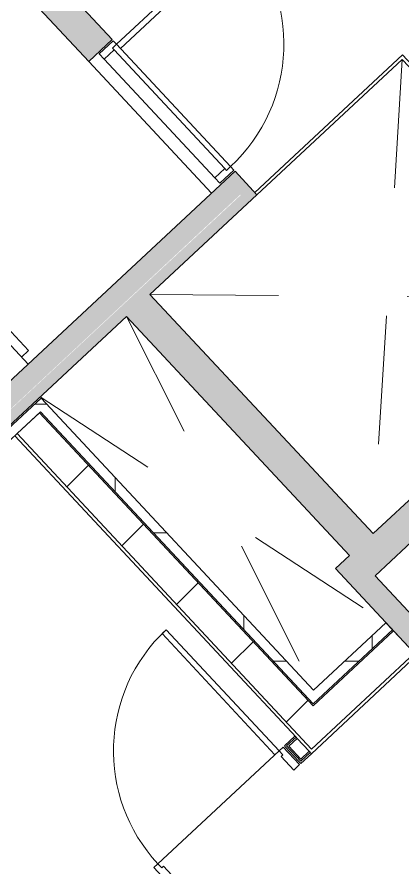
# Model space of a CAD drawing. Header units: millimetres. Extents: x -71377 to 516042, y -145869 to 441446.
# Drawn here: x 245361 to 247761, y 61064 to 66360 of the extents above; entities that cross this region are included whole.
import ezdxf

# ---------------------------------------------------------------- set-up
doc = ezdxf.new("R2010")
doc.units = ezdxf.units.MM
doc.header["$LTSCALE"] = 1000
doc.linetypes.add('_점선_S_', pattern=[1.6, 0.8, -0.8])
for name, color, linetype, lineweight in [('A-door', 4, 'Continuous', 5), ('A-door-hdln', 8, 'Continuous', 5), ('A-fnsh', 5, 'Continuous', 5), ('A-fnsh-4', 4, 'Continuous', 5), ('A-hat', 251, 'Continuous', 5), ('A-insu', 251, 'Continuous', 5), ('A-strs', 7, 'Continuous', 5), ('A_bwall', 3, 'Continuous', 5), ('A_cwall', 2, 'Continuous', 5), ('A_fnsh', 5, 'Continuous', 5), ('A_fnsh-4', 4, 'Continuous', 5), ('AA_난간', 7, 'Continuous', 9), ('AA_논슬립', 252, 'Continuous', 5), ('AA_오픈', 8, '_점선_S_', 5)]:
    doc.layers.add(name, color=color, linetype=linetype, lineweight=lineweight)
pattern_1 = [(0, (165969.5, 243949.9), (0, 800), []), (90, (165969.5, 243949.9), (-800, 5e-14), [])]

# ---------------------------------------------------------------- blocks, each defined once
blk = doc.blocks.new('외여닫이문1 - _A_WD_11X21_씰없음_레버형_-6930441-지반층 배치도')
at = {"layer": 'A-door'}
for p, q in [((480, 75), (480, 1105)), ((480, 1105), (515, 1105)), ((515, 75), (515, 1105)), ((-515, 75), (-550, 75)), ((-550, 75), (-550, -75)), ((-515, 40), (-515, 75)), ((480, 75), (515, 75)), ((515, 75), (515, 40)), ((550, 75), (515, 75)), ((550, -75), (550, 75)), ((-500, 40), (-515, 40)), ((-500, -75), (-500, 40)), ((515, 40), (500, 40)), ((500, 40), (500, -75)), ((-550, -75), (-500, -75)), ((500, -75), (550, -75))]:
    blk.add_line(p, q, dxfattribs=at)
at = {"layer": 'A-door-hdln'}
blk.add_arc((515, 75), 1030, 90, 180, dxfattribs=at)
blk = doc.blocks.new('외여닫이문 - __A_FSD_11x21_씰FL_20_원형__계단실-7570923-지반층 배치도')
at = {"layer": 'A-door'}
for p, q in [((-550, 20), (-505, 20)), ((-550, -100), (-550, 20)), ((-505, 20), (-505, -65)), ((505, 20), (550, 20)), ((505, -65), (505, 20)), ((550, 20), (550, -100)), ((-520, -100), (-550, -100)), ((-520, -65), (-520, -100)), ((-505, -65), (-520, -65)), ((485, -100), (485, -1140)), ((485, -100), (520, -100)), ((520, -65), (505, -65)), ((520, -100), (520, -65)), ((520, -100), (520, -1140)), ((550, -100), (520, -100)), ((485, -1140), (520, -1140))]:
    blk.add_line(p, q, dxfattribs=at)
at = {"layer": 'A-door-hdln'}
for p, q in [((-505, 20), (505, 20)), ((-520, -100), (520, -100)), ((-505, -65), (505, -65))]:
    blk.add_line(p, q, dxfattribs=at)
blk.add_arc((520, -100), 1040, 180, 270, dxfattribs=at)
blk = doc.blocks.new('계단진행_난간_Non Slip - 계단진행_난간_Non Slip-3375518-지반층 배치도')
at = {"layer": 'AA_난간'}
for p, q in [((700, 0), (700, -2080)), ((750, -2080), (750, 0)), ((850, 0), (850, -2080)), ((900, -2080), (900, 0))]:
    blk.add_line(p, q, dxfattribs=at)
for centre, radius, start, end in [((800, 0), 100, 360, 180), ((800, 0), 50, 0, 180), ((800, -2080), 100, 180, 0), ((800, -2080), 50, 180, 0)]:
    blk.add_arc(centre, radius, start, end, dxfattribs=at)
at = {"layer": 'AA_논슬립'}
for p, q in [((960, 60), (2040, 60)), ((960, 0), (960, 60)), ((2040, 60), (2040, 0)), ((-440, -60), (-440, 0)), ((640, 0), (640, -60)), ((640, -60), (-440, -60)), ((960, -200), (2040, -200)), ((960, -260), (960, -200)), ((2040, -200), (2040, -260)), ((-440, -320), (-440, -260)), ((640, -260), (640, -320)), ((640, -320), (-440, -320)), ((960, -460), (2040, -460)), ((960, -520), (960, -460)), ((2040, -460), (2040, -520)), ((-440, -580), (-440, -520)), ((640, -520), (640, -580)), ((640, -580), (-440, -580)), ((960, -720), (2040, -720)), ((960, -780), (960, -720)), ((2040, -720), (2040, -780)), ((-440, -840), (-440, -780)), ((640, -780), (640, -840)), ((640, -840), (-440, -840)), ((960, -980), (1407.6, -980)), ((960, -1040), (960, -980)), ((1441.4, -980), (1558.6, -980)), ((1592.4, -980), (2040, -980)), ((2040, -980), (2040, -1040)), ((-440, -1100), (-440, -1040)), ((640, -1040), (640, -1100)), ((640, -1100), (-440, -1100)), ((960, -1240), (2040, -1240)), ((960, -1300), (960, -1240)), ((2040, -1240), (2040, -1300)), ((-440, -1360), (-440, -1300)), ((640, -1300), (640, -1360)), ((640, -1360), (-440, -1360)), ((960, -1500), (2040, -1500)), ((960, -1560), (960, -1500)), ((2040, -1500), (2040, -1560)), ((-440, -1620), (-440, -1560)), ((640, -1560), (640, -1620)), ((640, -1620), (-440, -1620)), ((960, -1760), (2040, -1760)), ((960, -1820), (960, -1760)), ((2040, -1760), (2040, -1820)), ((-440, -1880), (-440, -1820)), ((640, -1820), (640, -1880)), ((640, -1880), (-440, -1880)), ((960, -2020), (2040, -2020)), ((960, -2080), (960, -2020)), ((2040, -2020), (2040, -2080))]:
    blk.add_line(p, q, dxfattribs=at)

msp = doc.modelspace()

# ---------------------------------------------------------------- hatches: boundary and pattern name
at = {"layer": 'A-hat'}
for points in [[(245896.8, 66167.5), (245952.5, 66219.5), (244943.2, 67301.9), (244887.5, 67249.9)], [(245806.3, 66083.1), (245896.8, 66167.5), (244887.5, 67249.9), (244796.9, 67165.5), (245792.9, 66097.4)], [(243283.8, 61926), (246852.8, 65254.1), (246716.4, 65400.4), (246660.7, 65348.4), (246751.2, 65251.3), (243237.9, 61975.1)], [(243237.9, 61975.1), (246748.6, 65254.1), (246660.7, 65348.4), (243147.4, 62072.2), (243162.5, 62056)], [(247428.8, 63008.8), (247575.1, 63145.2), (246187.2, 64633.5), (246041, 64497.1), (247375.9, 63065.6)], [(247565.2, 62862.5), (249148.6, 64339), (249012.2, 64485.3), (247428.8, 63008.8), (247546.2, 62883)], [(249001.7, 61146.1), (249111.4, 61248.4), (247587.2, 62883), (247565.2, 62862.5), (247428.8, 63008.8), (247341.1, 62926.9), (248906.3, 61248.4)]]:
    msp.add_hatch(color=256, dxfattribs=at).paths.add_polyline_path(points)
h = msp.add_hatch(dxfattribs=at)
h.set_pattern_fill('FP_13', color=256, scale=1000, style=0, pattern_type=2)
h.set_pattern_definition(pattern_1)
h.paths.add_polyline_path([(247161.1, 62130.2), (247205, 62171.1), (245510.2, 63988.5), (245466.4, 63947.6), (246821.5, 62494.4)])
h = msp.add_hatch(dxfattribs=at)
h.set_pattern_fill('FP_12', color=256, scale=1000, style=0, pattern_type=2)
h.set_pattern_definition([(45, (165969.5, 243949.9), (-353.5534, 353.5534), [])])
h.paths.add_polyline_path([(247192.2, 61803.6), (247331.1, 61933.2), (245500, 63896.9), (245361, 63767.3), (246548, 62494.4)])
h = msp.add_hatch(dxfattribs=at)
h.set_pattern_fill('FP_13', color=256, scale=1000, style=0, pattern_type=2)
h.set_pattern_definition(pattern_1)
h.paths.add_polyline_path([(247202, 62086.3), (247695.7, 62546.6), (247654.8, 62590.5), (247161.1, 62130.2)])

# ---------------------------------------------------------------- linework, layer by layer
at = {"layer": 'A-fnsh'}
for p, q in [((245979.8, 66190.2), (246689.1, 65429.6)), ((246839.1, 65268.7), (247757, 66124.6)), ((247845.7, 62385.7), (247191.2, 61775.3)), ((247029.9, 61816.4), (247023.1, 61823.7)), ((246236.9, 61090.5), (246990.2, 61793)), ((247125.4, 61714), (247111.7, 61728.6))]:
    msp.add_line(p, q, dxfattribs=at)
at = {"layer": 'A-fnsh-4'}
for p, q in [((247037.2, 61823.2), (247125.9, 61728.1)), ((247125.9, 61728.1), (247184.4, 61782.7))]:
    msp.add_line(p, q, dxfattribs=at)
at = {"layer": 'A-insu'}
for p, q in [((245510.2, 63988.5), (245305.5, 63797.5)), ((247205, 62171.1), (245510.2, 63988.5)), ((245361, 63767.3), (245507.3, 63903.7)), ((245507.3, 63903.7), (247202, 62086.3)), ((247202, 62086.3), (247695.7, 62546.6)), ((247654.8, 62590.5), (247205, 62171.1)), ((247695.7, 62546.6), (247654.8, 62590.5)), ((247177.5, 61790), (247102.5, 61870.4))]:
    msp.add_line(p, q, dxfattribs=at)
at = {"layer": 'A-strs'}
for p, q in [((246570.1, 65264), (245806.3, 66083.1)), ((245047.3, 64609.6), (245429.2, 64200.1)), ((245047.3, 64609.6), (245429.2, 64200.1))]:
    msp.add_line(p, q, dxfattribs=at)
at = {"layer": 'A_bwall'}
for p, q in [((245500, 63896.9), (245361, 63767.3)), ((247201.6, 62072.2), (245500, 63896.9)), ((245361, 63767.3), (247192.2, 61803.6)), ((247702.5, 62539.3), (247201.6, 62072.2)), ((247832.1, 62400.4), (247702.5, 62539.3)), ((247192.2, 61803.6), (247832.1, 62400.4))]:
    msp.add_line(p, q, dxfattribs=at)
at = {"layer": 'A_cwall'}
for p, q in [((245952.5, 66219.5), (244943.2, 67301.9)), ((244796.9, 67165.5), (245806.3, 66083.1)), ((245806.3, 66083.1), (245952.5, 66219.5)), ((243147.4, 62072.2), (246716.4, 65400.4)), ((246852.8, 65254.1), (246716.4, 65400.4)), ((246852.8, 65254.1), (246187.2, 64633.5)), ((247575.1, 63145.2), (246187.2, 64633.5)), ((249158.5, 64621.7), (247575.1, 63145.2)), ((246041, 64497.1), (243283.8, 61926)), ((246041, 64497.1), (247428.8, 63008.8)), ((247587.2, 62883), (249148.6, 64339)), ((247428.8, 63008.8), (247341.1, 62926.9)), ((247341.1, 62926.9), (249001.7, 61146.1)), ((249111.4, 61248.4), (247587.2, 62883))]:
    msp.add_line(p, q, dxfattribs=at)
at = {"layer": 'A_fnsh'}
for p, q in [((243338.8, 61881.6), (245361, 63767.3)), ((247095.7, 61877.7), (245346.4, 63753.7)), ((247191.2, 61775.3), (247845.7, 62385.7)), ((247088.9, 61885.1), (247023.1, 61823.7))]:
    msp.add_line(p, q, dxfattribs=at)
at = {"layer": 'A_fnsh-4'}
for p, q in [((246852.8, 65254.1), (247756, 66096.4)), ((247756, 66096.4), (248990.4, 64772.6)), ((248991.4, 64800.9), (247757, 66124.6)), ((247037.2, 61823.2), (247095.7, 61877.7)), ((247051.3, 61822.7), (247102.5, 61870.4)), ((247102.5, 61870.4), (247095.7, 61877.7)), ((247029.9, 61816.4), (247111.7, 61728.6)), ((247051.3, 61822.7), (247126.4, 61742.2)), ((247125.4, 61714), (247191.2, 61775.3)), ((247126.4, 61742.2), (247177.5, 61790)), ((247191.2, 61775.3), (247177.5, 61790))]:
    msp.add_line(p, q, dxfattribs=at)
at = {"layer": 'AA_오픈'}
for p, q in [((247756, 66096.4), (247575.1, 63145.2)), ((246187.2, 64633.5), (249143.9, 64608.1)), ((246041, 64497.1), (247205, 62171.1)), ((245503.4, 63995.8), (247654.8, 62590.5))]:
    msp.add_line(p, q, dxfattribs=at)

# ---------------------------------------------------------------- block references
at = {"layer": 'A-door-hdln'}
for name, p, rotation in [('외여닫이문 - __A_FSD_11x21_씰FL_20_원형__계단실-7570923-지반층 배치도', (246261.3, 65741.7), 133.0000012484782), ('외여닫이문1 - _A_WD_11X21_씰없음_레버형_-6930441-지반층 배치도', (246664.7, 61386.9), 43.00000124847634)]:
    msp.add_blockref(name, p, dxfattribs=dict(at, rotation=rotation))
at = {"layer": 'AA_논슬립', "rotation": 133.0000012484759}
msp.add_blockref('계단진행_난간_Non Slip - 계단진행_난간_Non Slip-3375518-지반층 배치도', (243757.1, 63324.5), dxfattribs=at)

doc.saveas('drawing.dxf')
